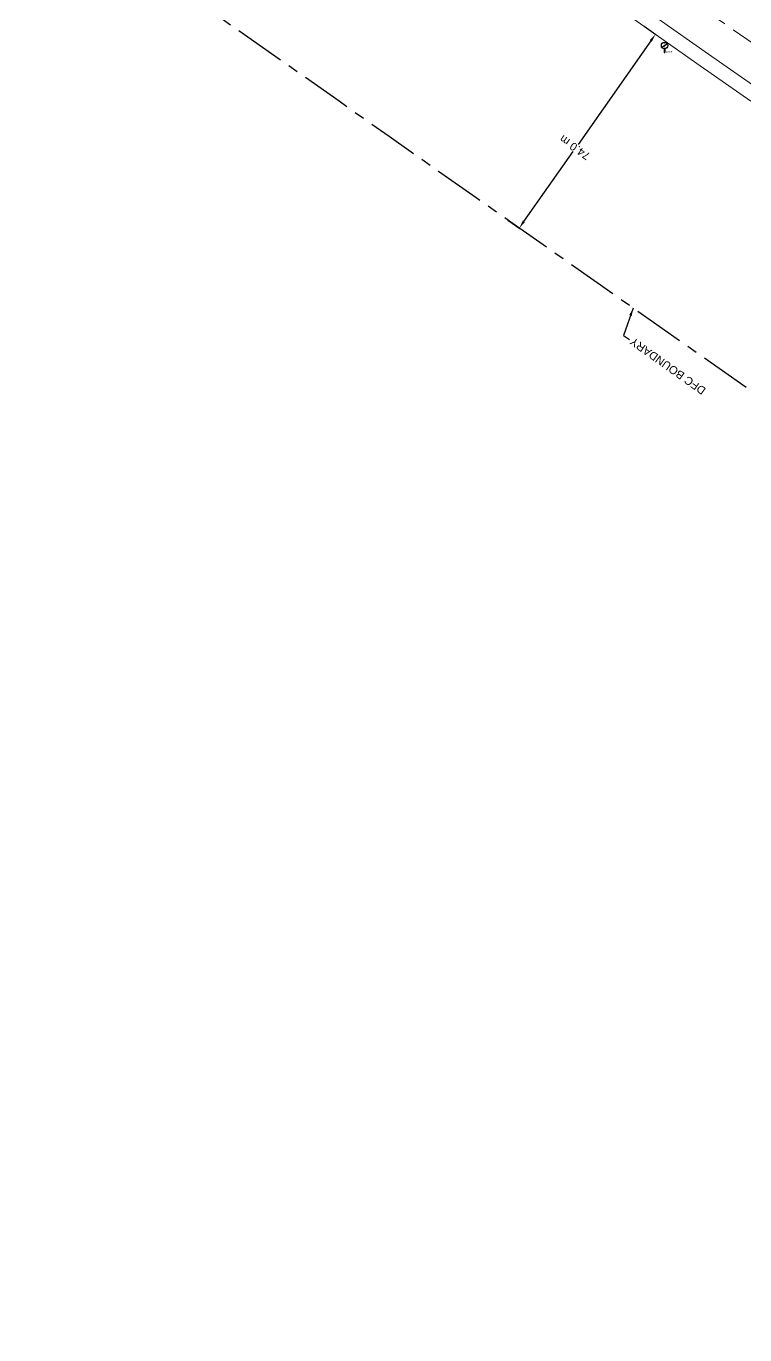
# Model space of a CAD drawing. Header units: metres. Extents: x 646303 to 662875, y 3366650 to 3378730.
# Drawn here: x 660113.3 to 660337.7, y 3368068.7 to 3368477.6 of the extents above; entities that cross this region are included whole.
import ezdxf

# ---------------------------------------------------------------- set-up
doc = ezdxf.new("R2010")
doc.units = ezdxf.units.M
doc.header["$MEASUREMENT"] = 0
doc.header["$PDMODE"] = 3
doc.header["$PDSIZE"] = 0.5
doc.linetypes.add('CENTER', pattern=[50.8, 31.75, -6.35, 6.35, -6.35])
for name, color, linetype in [('BORE', 7, 'Continuous'), ('DFCC Boundary', 6, 'CENTER'), ('T_P', 8, 'Continuous')]:
    doc.layers.add(name, color=color, linetype=linetype)
for name, color, linetype, lineweight in [('BOUNDARY DIMENTION', 10, 'Continuous', 0), ('Existing IR Track', 143, 'Continuous', 0), ('Existing Railway Boundary', 7, 'CENTER', 0)]:
    doc.layers.add(name, color=color, linetype=linetype, lineweight=lineweight)
doc.styles.add('CUT-FILL', font='cut-fill.shx', dxfattribs={"height": 2})
doc.styles.get("Standard").update_dxf_attribs({"font": 'arial.ttf'})
doc.dimstyles.new('DIM', dxfattribs={"dimtxt": 2.5, "dimasz": 2.5, "dimexe": 0.18, "dimexo": 0.0625, "dimgap": 0.09, "dimtad": 0, "dimtih": 1, "dimtoh": 1, "dimdec": 3, "dimzin": 0, "dimdsep": 46, "dimtxsty": 'Standard', "dimcen": 0.09, "dimadec": 0, "dimazin": 0, "dimtfac": 1, "dimtdec": 3, "dimtofl": 0, "dimtmove": 0, "dimatfit": 3, "dimfxl": 1, "dimtolj": 1, "dimtzin": 0, "dimarcsym": 0})
doc.dimstyles.new('ISO-25', dxfattribs={"dimtxt": 2.5, "dimasz": 2.5, "dimexe": 1.25, "dimexo": 0.625, "dimtad": 1, "dimtxsty": 'Standard', "dimcen": 2.5, "dimadec": 0, "dimazin": 0, "dimtfac": 1, "dimtmove": 0, "dimatfit": 3, "dimfxl": 1, "dimarcsym": 0})

# ---------------------------------------------------------------- blocks, each defined once
blk = doc.blocks.new('T-P')
at = {"color": 8}
for points in [[(-0.8, 1.71), (0.92, 2.73)], [(-0.78, 1.68), (0.94, 2.7)], [(0, 1.2), (0, 0)], [(0, 0), (0.15, 0)], [(0.15, 1.2), (0.15, 0)]]:
    blk.add_lwpolyline(points, dxfattribs=at)
blk.add_circle((0.08, 2.19), 1, dxfattribs=at)
at = {"color": 8, "style": 'CUT-FILL'}
for s, p in [('T', (-0.01, 2.5, 203.18)), ('P', (-0.01, 1.51, 203.18))]:
    blk.add_text(s, height=0.4, dxfattribs=at).set_placement(p)
blk = doc.blocks.new('*D1461')
at = {"layer": 'BOUNDARY DIMENTION', "color": 0, "lineweight": -2, "transparency": 16777216}
for p, q in [((662242.98, 3367093.66), (662239.54, 3367088.19)), ((662244.85, 3367095.44), (662244.16, 3367095.87)), ((662233.82, 3367079.1), (662238.08, 3367085.88)), ((662233.03, 3367076.64), (662232.33, 3367077.07))]:
    blk.add_line(p, q, dxfattribs=at)
at = {"layer": 'BOUNDARY DIMENTION', "color": 0, "transparency": 16777216}
for points in [[(662242.62, 3367093.88), (662243.33, 3367093.44), (662244.31, 3367095.78)], [(662233.46, 3367079.32), (662234.17, 3367078.87), (662232.49, 3367076.98)]]:
    blk.add_solid(points, dxfattribs=at)
at = {"layer": 'Defpoints', "color": 0, "linetype": 'Continuous', "ltscale": 0.5, "transparency": 16777216}
for p in [(647418.1, 3377902.15), (647420.31, 3377900.52), (647398.68, 3377871.33)]:
    blk.add_point(p, dxfattribs=at)
at = {"layer": 'Defpoints', "color": 0, "transparency": 16777216}
for p in [(662244.31, 3367095.78), (662244.9, 3367095.41), (662233.08, 3367076.61)]:
    blk.add_point(p, dxfattribs=at)
at = {"layer": 'DFCC Boundary', "color": 0, "linetype": 'Continuous', "lineweight": -2, "ltscale": 0.5, "transparency": 16777216}
for p, q in [((647416.61, 3377900.14), (647413.17, 3377895.5)), ((647420.26, 3377900.55), (647417.96, 3377902.26)), ((647397.96, 3377874.97), (647411.54, 3377893.3)), ((647398.63, 3377871.36), (647396.32, 3377873.07))]:
    blk.add_line(p, q, dxfattribs=at)
at = {"layer": 'DFCC Boundary', "color": 0, "linetype": 'Continuous', "ltscale": 0.5, "transparency": 16777216}
for points in [[(647416.28, 3377900.39), (647416.95, 3377899.9), (647418.1, 3377902.15)], [(647397.62, 3377875.22), (647398.29, 3377874.72), (647396.47, 3377872.96)]]:
    blk.add_solid(points, dxfattribs=at)
at = {"layer": 'BOUNDARY DIMENTION', "color": 0, "transparency": 16777216, "insert": (662238.81, 3367087.03), "char_height": 2.5, "attachment_point": 5, "rotation": 145}
blk.add_mtext('\\A1;22.208 m', dxfattribs=at)
at = {"layer": 'DFCC Boundary', "color": 0, "linetype": 'Continuous', "ltscale": 0.5, "transparency": 16777216, "insert": (647412.36, 3377894.4), "char_height": 2.5, "attachment_point": 5, "rotation": 145}
blk.add_mtext('\\A1;36.332 m', dxfattribs=at)
blk = doc.blocks.new('*D1462')
at = {"layer": 'BOUNDARY DIMENTION', "color": 0, "lineweight": -2, "transparency": 16777216}
for p, q in [((662551.8, 3366887.49), (662550.44, 3366888.48)), ((662549.11, 3366886.35), (662541.43, 3366875.79)), ((662534.84, 3366866.73), (662539.82, 3366873.58)), ((662534.58, 3366863.83), (662533.22, 3366864.82))]:
    blk.add_line(p, q, dxfattribs=at)
at = {"layer": 'BOUNDARY DIMENTION', "color": 0, "transparency": 16777216}
for points in [[(662548.78, 3366886.6), (662549.45, 3366886.11), (662550.58, 3366888.38)], [(662534.5, 3366866.98), (662535.18, 3366866.49), (662533.37, 3366864.71)]]:
    blk.add_solid(points, dxfattribs=at)
at = {"layer": 'Defpoints', "color": 0, "linetype": 'Continuous', "ltscale": 0.5, "transparency": 16777216}
for p in [(647247.45, 3378028.49), (647249.19, 3378027.21), (647225.93, 3377999.21)]:
    blk.add_point(p, dxfattribs=at)
at = {"layer": 'Defpoints', "color": 0, "transparency": 16777216}
for p in [(662551.85, 3366887.45), (662533.37, 3366864.71), (662534.63, 3366863.79)]:
    blk.add_point(p, dxfattribs=at)
at = {"layer": 'DFCC Boundary', "color": 0, "linetype": 'Continuous', "lineweight": -2, "ltscale": 0.5, "transparency": 16777216}
for p, q in [((647247.5, 3378028.45), (647249.34, 3378027.1)), ((647247.71, 3378025.19), (647242.02, 3378017.45)), ((647229.16, 3377999.94), (647240.4, 3378015.24)), ((647225.98, 3377999.17), (647227.82, 3377997.82))]:
    blk.add_line(p, q, dxfattribs=at)
at = {"layer": 'DFCC Boundary', "color": 0, "linetype": 'Continuous', "ltscale": 0.5, "transparency": 16777216}
for points in [[(647247.37, 3378025.44), (647248.05, 3378024.94), (647249.19, 3378027.21)], [(647228.82, 3378000.19), (647229.49, 3377999.7), (647227.68, 3377997.93)]]:
    blk.add_solid(points, dxfattribs=at)
at = {"layer": 'BOUNDARY DIMENTION', "color": 0, "transparency": 16777216, "insert": (662540.62, 3366874.68), "char_height": 2.5, "attachment_point": 5, "rotation": 145}
blk.add_mtext('\\A1;29.264 m', dxfattribs=at)
at = {"layer": 'DFCC Boundary', "color": 0, "linetype": 'Continuous', "ltscale": 0.5, "transparency": 16777216, "insert": (647241.21, 3378016.35), "char_height": 2.5, "attachment_point": 5, "rotation": 145}
blk.add_mtext('\\A1;36.332 m', dxfattribs=at)
blk = doc.blocks.new('*D1463')
at = {"layer": 'BOUNDARY DIMENTION', "color": 0, "lineweight": -2, "transparency": 16777216}
for p, q in [((662172.2, 3367138.17), (662169.01, 3367133.1)), ((662172.51, 3367140.93), (662173.68, 3367140.19)), ((662164.89, 3367126.55), (662167.55, 3367130.78)), ((662162.55, 3367125.07), (662163.71, 3367124.34))]:
    blk.add_line(p, q, dxfattribs=at)
at = {"layer": 'BOUNDARY DIMENTION', "color": 0, "transparency": 16777216}
for points in [[(662171.85, 3367138.39), (662172.55, 3367137.95), (662173.53, 3367140.29)], [(662164.54, 3367126.77), (662165.24, 3367126.33), (662163.56, 3367124.44)]]:
    blk.add_solid(points, dxfattribs=at)
at = {"layer": 'Defpoints', "color": 0, "linetype": 'Continuous', "ltscale": 0.5, "transparency": 16777216}
for p in [(647211.24, 3378055.28), (647211.52, 3378055.08), (647189.88, 3378025.9)]:
    blk.add_point(p, dxfattribs=at)
at = {"layer": 'Defpoints', "color": 0, "transparency": 16777216}
for p in [(662172.46, 3367140.96), (662173.53, 3367140.29), (662162.49, 3367125.11)]:
    blk.add_point(p, dxfattribs=at)
at = {"layer": 'DFCC Boundary', "color": 0, "linetype": 'Continuous', "lineweight": -2, "ltscale": 0.5, "transparency": 16777216}
for p, q in [((647211.47, 3378055.12), (647211.1, 3378055.39)), ((647209.75, 3378053.28), (647208.18, 3378051.16)), ((647191.09, 3378028.11), (647206.55, 3378048.96)), ((647189.83, 3378025.93), (647189.46, 3378026.21))]:
    blk.add_line(p, q, dxfattribs=at)
at = {"layer": 'DFCC Boundary', "color": 0, "linetype": 'Continuous', "ltscale": 0.5, "transparency": 16777216}
for points in [[(647209.42, 3378053.52), (647210.09, 3378053.03), (647211.24, 3378055.28)], [(647190.76, 3378028.36), (647191.43, 3378027.86), (647189.6, 3378026.1)]]:
    blk.add_solid(points, dxfattribs=at)
at = {"layer": 'BOUNDARY DIMENTION', "color": 0, "transparency": 16777216, "insert": (662168.28, 3367131.94), "char_height": 2.5, "attachment_point": 5, "rotation": 145}
blk.add_mtext('\\A1;18.726 m', dxfattribs=at)
at = {"layer": 'DFCC Boundary', "color": 0, "linetype": 'Continuous', "ltscale": 0.5, "transparency": 16777216, "insert": (647207.37, 3378050.06), "char_height": 2.5, "attachment_point": 5, "rotation": 145}
blk.add_mtext('\\A1;36.332 m', dxfattribs=at)
blk = doc.blocks.new('*D1890')
at = {"layer": 'Defpoints', "color": 0, "linetype": 'Continuous', "ltscale": 0.5, "transparency": 16777216}
for p in [(660306.23, 3368477.59), (660309.84, 3368475.06), (660263.71, 3368417.03)]:
    blk.add_point(p, dxfattribs=at)
at = {"layer": 'DFCC Boundary', "color": 0, "linetype": 'Continuous', "lineweight": -2, "ltscale": 0.5, "transparency": 16777216}
for p, q in [((660306.28, 3368477.56), (660309.98, 3368474.96)), ((660308.4, 3368473.02), (660285.67, 3368440.65)), ((660268.75, 3368416.55), (660284.1, 3368438.41)), ((660263.76, 3368417), (660267.46, 3368414.4))]:
    blk.add_line(p, q, dxfattribs=at)
at = {"layer": 'DFCC Boundary', "color": 0, "linetype": 'Continuous', "ltscale": 0.5, "transparency": 16777216}
for points in [[(660308.06, 3368473.26), (660308.74, 3368472.78), (660309.84, 3368475.06)], [(660268.41, 3368416.79), (660269.09, 3368416.31), (660267.31, 3368414.5)]]:
    blk.add_solid(points, dxfattribs=at)
at = {"layer": 'DFCC Boundary', "color": 0, "linetype": 'Continuous', "ltscale": 0.5, "transparency": 16777216, "insert": (660284.66, 3368439.68), "char_height": 2.5, "attachment_point": 5, "rotation": 145}
blk.add_mtext('\\A1;74.0 m', dxfattribs=at)

msp = doc.modelspace()

# ---------------------------------------------------------------- linework, layer by layer
at = {"layer": 'DFCC Boundary', "ltscale": 0.5, "flags": 128}
msp.add_lwpolyline([(662565.6431, 3366842.0459), (662548.217, 3366854.2838), (662532.9064, 3366864.9999), (662517.5595, 3366875.7415), (662503.9915, 3366885.2805), (662490.4749, 3366894.7833), (662474.3945, 3366906.0736), (662458.24, 3366917.4159), (662441.4584, 3366929.1606), (662424.5366, 3366941.0035), (662407.7649, 3366952.7786), (662401.9048, 3366956.8928), (662320.9687, 3367015.5234), (662173.0911, 3367118.297), (662018.0169, 3367217.942), (662022.9408, 3367225.2355), (661945.6773, 3367280.5926), (661744.5178, 3367412.7853), (661728.4159, 3367389.8783), (661409.5023, 3367613.7762), (661431.3001, 3367645.1669), (661427.7408, 3367647.6718), (661418.8583, 3367653.9104), (661409.9095, 3367660.1956), (661395.2505, 3367670.5394), (661384.8196, 3367677.9127), (661375.1078, 3367684.7268), (661367.5374, 3367690.0517), (661358.0886, 3367696.6907), (661348.6239, 3367703.3322), (661344.5162, 3367706.2202), (661344.9668, 3367706.8618), (661335.3627, 3367713.6144), (661327.3851, 3367719.2077), (661318.2791, 3367725.5812), (661309.8813, 3367731.4842), (661284.4315, 3367749.4044), (661267.3402, 3367761.4491), (661243.4783, 3367778.4888), (661216.7453, 3367741.0546), (661213.241, 3367743.5572), (661195.5836, 3367756.6071), (661177.9702, 3367769.626), (661156.4467, 3367785.8356), (661148.0607, 3367792.1995), (661133.6905, 3367803.0041), (661119.5191, 3367813.6733), (661105.6946, 3367823.9215), (661093.9054, 3367832.6241), (661077.5228, 3367844.5054), (661061.2799, 3367856.285), (661045.32, 3367867.5775), (661029.0726, 3367879.0734), (661013.2584, 3367890.1762), (660997.2782, 3367901.3956), (660980.9788, 3367912.8451), (660964.6327, 3367924.3276), (660947.3461, 3367936.4864), (660930.1333, 3367948.5934), (660912.5707, 3367960.9093), (660894.9306, 3367973.2796), (660877.6422, 3367985.4277), (660860.2634, 3367997.6393), (660842.9781, 3368009.8166), (660825.4983, 3368022.131), (660811.339, 3368032.2028), (660797.4119, 3368042.1094), (660782.5128, 3368052.5993), (660767.4808, 3368063.1827), (660751.0012, 3368074.7254), (660734.3125, 3368086.4147), (660719.3275, 3368096.9585), (660704.3795, 3368107.4761), (660688.7093, 3368118.477), (660672.9397, 3368129.5475), (660655.797, 3368141.5941), (660638.5652, 3368153.7032), (660622.8618, 3368164.7374), (660607.1396, 3368175.7847), (660591.9852, 3368186.3839), (660576.7315, 3368197.0526), (660560.3095, 3368208.6108), (660544.116, 3368220.0082), (660528.3397, 3368231.0748), (660512.5414, 3368242.1568), (660497.4509, 3368252.7533), (660482.4222, 3368263.3065), (660466.968, 3368274.1704), (660451.6169, 3368284.9618), (660435.5277, 3368296.2674), (660419.4587, 3368307.5588), (660403.2343, 3368318.9753), (660387.0692, 3368330.3501), (660371.9016, 3368340.9863), (660362.0092, 3368347.9233), (660341.7308, 3368362.192), (660326.8725, 3368372.6492), (660312.0627, 3368383.0453), (660297.0115, 3368393.6109), (660281.2321, 3368404.7091), (660265.4328, 3368415.8212), (660253.8818, 3368423.9326), (660242.0763, 3368432.2231), (660226.6332, 3368443.1155), (660211.0272, 3368454.1226), (660195.2302, 3368465.2236), (660179.3654, 3368476.3723), (660162.5154, 3368488.1794), (660145.4635, 3368500.1281), (660129.3603, 3368511.4565), (660113.1961, 3368522.8278), (660097.2382, 3368534.0507), (660081.2523, 3368545.2932), (660064.458, 3368557.1251), (660047.7677, 3368568.8837), (660032.4691, 3368579.6352), (660017.2758, 3368590.3126), (660000.1632, 3368602.3052), (659983.0731, 3368614.282), (659967.2319, 3368625.4031), (659951.3427, 3368636.5582), (659932.0647, 3368650.1756), (659913.1258, 3368663.5536), (659898.2493, 3368674.0163), (659881.7667, 3368685.6055), (659866.0047, 3368696.7435), (659850.3373, 3368707.8146), (659834.6333, 3368718.8575), (659818.6461, 3368730.0995), (659804.3398, 3368740.181), (659789.9481, 3368750.3227), (659772.9194, 3368762.3136), (659755.8766, 3368774.3145), (659741.0752, 3368784.7603), (659726.3396, 3368795.1596), (659712.011, 3368805.2432), (659697.6029, 3368815.3827), (659684.3535, 3368824.7302), (659671.1528, 3368834.0432), (659654.2885, 3368845.8933), (659636.8714, 3368858.1319), (659622.1467, 3368868.7872), (659608.2832, 3368878.8192), (659592.7424, 3368889.7844), (659576.9096, 3368900.9551), (659562.5868, 3368911.0537), (659553.5917, 3368917.3959), (659534.7433, 3368930.6917), (659521.2685, 3368940.2021), (659508.0292, 3368949.5538), (659494.8098, 3368958.8914), (659481.3273, 3368968.4018), (659467.9498, 3368977.8382), (659454.4923, 3368987.2582), (659440.7837, 3368996.854), (659425.5597, 3369007.614), (659410.0492, 3369018.5753), (659397.5675, 3369027.3641), (659384.5623, 3369036.5214), (659370.5054, 3369046.4276), (659356.4132, 3369056.3585), (659342.3201, 3369066.3092), (659331.8447, 3369073.7055), (659314.7098, 3369085.825), (659301.2296, 3369095.3614), (659287.1805, 3369105.2924), (659273.0852, 3369115.2561), (659259.8762, 3369124.5882), (659246.575, 3369133.9855), (659233.3676, 3369143.319), (659220.1207, 3369152.6803), (659206.3404, 3369162.3938), (659192.4106, 3369172.2127), (659178.3672, 3369182.1367), (659164.3785, 3369192.022), (659162.9385, 3369193.0388), (659183.6795, 3369222.4635), (659172.119, 3369230.6258), (659159.1298, 3369239.7969), (659148.6068, 3369247.2055), (659138.0069, 3369254.6684), (659119.1994, 3369267.9214), (659100.365, 3369281.1933), (659085.533, 3369291.6533), (659070.676, 3369302.1309), (659061.4534, 3369308.6334), (659052.1019, 3369315.2268), (659038.8969, 3369324.5617), (659025.7603, 3369333.8483), (659012.2746, 3369343.3047), (659000.2935, 3369351.7058), (658985.7542, 3369361.9126), (658972.701, 3369371.0824), (658959.9309, 3369380.1093), (658947.2513, 3369389.0721), (658932.3759, 3369399.5827), (658921.8345, 3369407.031), (658905.9406, 3369418.2511), (658894.3687, 3369426.4196), (658881.1048, 3369435.7663), (658867.8714, 3369445.0915), (658853.3089, 3369455.3761), (658838.9326, 3369465.5292), (658823.5657, 3369476.1988), (658807.8953, 3369487.0791), (658792.9935, 3369497.6726), (658789.1301, 3369500.4191), (658764.5252, 3369517.7675), (658750.6615, 3369527.5465), (658735.8772, 3369537.9899), (658721.0329, 3369548.4756), (658706.8044, 3369558.4963), (658692.4812, 3369568.5836), (658679.0099, 3369578.0951), (658665.5152, 3369587.6232), (658651.2818, 3369597.6569), (658636.9905, 3369607.7316), (658622.1701, 3369618.1873), (658607.4224, 3369628.5918), (658593.6263, 3369638.3112), (658579.8399, 3369648.0238), (658566.1309, 3369657.6871), (658552.3621, 3369667.3926), (658537.8692, 3369677.626), (658523.3279, 3369687.8934), (658509.6438, 3369697.5459), (658495.8531, 3369707.2734), (658481.9269, 3369717.1048), (658467.9459, 3369726.9748), (658454.4251, 3369736.5125), (658440.9599, 3369746.011), (658427.1565, 3369755.7285), (658413.3787, 3369765.428), (658398.646, 3369775.8103), (658383.9067, 3369786.1972), (658371.4552, 3369794.9743), (658359.0483, 3369803.72), (658345.546, 3369813.2195), (658332.0048, 3369822.7464), (658318.5168, 3369832.2514), (658305.0219, 3369841.7615), (658291.2617, 3369851.4373), (658277.4987, 3369861.115), (658264.1625, 3369870.4871), (658250.7424, 3369879.918), (658237.5823, 3369889.1736), (658224.3865, 3369898.4543), (658209.4318, 3369909.0033), (658194.5636, 3369919.4914), (658180.151, 3369929.6325), (658165.7287, 3369939.7804), (658156.9292, 3369945.9856), (658133.9487, 3369962.1448), (658109.9616, 3369979.0407), (658086.1386, 3369995.8212), (658069.4823, 3370007.553), (658052.6981, 3370019.3752), (658033.9581, 3370032.6043), (658015.0826, 3370045.9289), (657994.939, 3370060.1316), (657974.6985, 3370074.4026), (657960.2252, 3370084.5842), (657945.643, 3370094.8424), (657928.629, 3370106.7917), (657911.5911, 3370118.7415), (657890.9691, 3370133.2895), (657870.7134, 3370147.5792), (657850.3966, 3370161.8284), (657830.1146, 3370176.0529), (657812.1714, 3370188.7253), (657794.2418, 3370201.388), (657775.9501, 3370214.2546), (657757.6685, 3370227.1142), (657736.4935, 3370242.019), (657715.8063, 3370256.5806), (657697.09, 3370269.7238), (657676.8418, 3370283.9453), (657670.0518, 3370288.7482), (657661.5164, 3370294.7857), (657642.367, 3370308.2307), (657623.1765, 3370321.7045), (657605.0199, 3370334.4839), (657586.8248, 3370347.2905), (657568.2781, 3370360.3555), (657549.69, 3370373.4497), (657534.1551, 3370384.3835), (657518.595, 3370395.335), (657503.5822, 3370405.9238), (657488.6113, 3370416.483), (657477.4694, 3370424.3177), (657456.7199, 3370394.899), (657452.1854, 3370398.0875), (657436.4649, 3370409.1418), (657420.2829, 3370420.542), (657404.1975, 3370431.8742), (657387.5582, 3370443.5761), (657370.8643, 3370455.3165), (657356.3586, 3370465.5498), (657342.0257, 3370475.6612), (657334.1018, 3370481.2282), (657342.1648, 3370492.6732), (657327.3432, 3370503.0861), (657304.5869, 3370519.0736), (657286.4992, 3370531.7939), (657268.5013, 3370544.451), (657251.4778, 3370556.4153), (657234.5183, 3370568.3346), (657219.7856, 3370578.7204), (657205.1604, 3370589.0304), (657189.9505, 3370599.7163), (657174.7446, 3370610.3994), (657157.229, 3370622.7139), (657139.8436, 3370634.9368), (657122.2775, 3370647.282), (657104.8724, 3370659.514), (657088.6726, 3370670.9041), (657072.3463, 3370682.3832), (657052.4463, 3370696.3561), (657032.2468, 3370710.5392), (657017.2111, 3370721.1335), (657002.3465, 3370731.6074), (656985.5169, 3370743.3847), (656968.6279, 3370755.2036), (656952.6202, 3370766.4469), (656936.5129, 3370777.7603), (656917.7376, 3370790.961), (656898.7021, 3370804.3447), (656880.5471, 3370817.1216), (656862.3859, 3370829.9029), (656845.3825, 3370841.8619), (656828.6857, 3370853.6052), (656810.2968, 3370866.5434), (656792.0928, 3370879.3517), (656770.106, 3370894.8035), (656748.097, 3370910.271), (656728.4902, 3370924.0664), (656709.0221, 3370937.7643), (656692.8289, 3370949.1481), (656676.4723, 3370960.6469), (656657.4402, 3370974.0598), (656638.281, 3370987.5622), (656621.3401, 3370999.4861), (656604.5392, 3371011.3113), (656585.7485, 3371024.5046), (656566.9099, 3371037.7317), (656537.298, 3371058.585), (656532.701, 3371052.0376), (656368.7794, 3371159.4659), (656280.7288, 3371198.5806), (656189.7218, 3371230.5142), (656096.9021, 3371265.9123), (656004.8733, 3371310.8246), (655917.3616, 3371369.3401), (655838.0052, 3371438.656), (655768.8371, 3371518.5854), (655712.6719, 3371608.6179), (655647.9895, 3371736.3311)], dxfattribs=at)
at = {"layer": 'Existing IR Track', "flags": 128}
for points in [[(660296.4097, 3368484.4914), (660307.9591, 3368476.3813), (660323.8036, 3368465.2373), (660339.583, 3368454.1392)], [(660310.714, 3368479.8381), (660326.3695, 3368468.8783), (660342.5065, 3368457.581)]]:
    msp.add_lwpolyline(points, dxfattribs=at)
at = {"layer": 'Existing Railway Boundary', "ltscale": 0.5, "flags": 128}
msp.add_lwpolyline([(661261.7891, 3367825.266), (661056.265, 3367974.075), (660993.301, 3368017.793), (660936.05, 3368056.271), (660878.069, 3368096.898), (660619.115, 3368276.641), (660585.57, 3368300.327), (660527.021, 3368341.267), (660475.796, 3368378.834), (660472.525, 3368381.207), (660354.292, 3368462.605), (660294.488, 3368503.833), (660263.456, 3368528.086), (660239.049, 3368541.658), (660181.559, 3368585.221), (660122.552, 3368626.428), (660067.615, 3368665.39), (660038.774, 3368685.67), (660013.248, 3368703.186), (659738.162, 3368894.558), (659689.517, 3368933.836), (659629.745, 3368974.06), (659574.708, 3369013.277), (659518.309, 3369050.492), (659464.579, 3369090.051), (659349.668, 3369170.723), (659290.065, 3369211.752), (659242.569, 3369244.656), (659188.19, 3369284.473), (659129.796, 3369327.676), (659081.69, 3369359.821), (659031.063, 3369397.024), (658979.264, 3369433.353), (658865.974, 3369516.982), (658811.255, 3369554.498), (658751.073, 3369594.048), (658694.993, 3369631.12), (658636.558, 3369673.911), (658584.848, 3369710.307), (658526.088, 3369751.867), (658475.026, 3369788.399), (658415.871, 3369829.614), (658358.4433, 3369870.2353), (658365.6376, 3369880.8523), (658315.7686, 3369914.6449), (658262.4534, 3369951.1191), (658207.5898, 3369987.2088), (658170.1377, 3370012.0734), (658163.95, 3370016.0498), (658153.8737, 3370024.2065), (658103.11, 3370064.883), (658050.4836, 3370102.7082), (658036.3757, 3370112.9363)], dxfattribs=at)

# ---------------------------------------------------------------- block references
at = {"layer": 'BORE', "linetype": 'Continuous'}
msp.add_blockref('T-P', (660312.599, 3368469.347, 270.05), dxfattribs=at)

# ---------------------------------------------------------------- texts
at = {"layer": 'DFCC Boundary', "linetype": 'Continuous', "ltscale": 5}
msp.add_text('DFC BOUNDARY', height=2.5, rotation=144.612954, dxfattribs=at).set_placement((660325.8104, 3368364.3075))
at = {"layer": 'T_P'}
msp.add_text('CSBT/P', height=0.5, dxfattribs=at).set_placement((660312.599, 3368469.347, 270.05))

# ---------------------------------------------------------------- dimensions: what is measured, and where the dimension line sits
at = {"layer": 'BOUNDARY DIMENTION'}
for base, p1, p2, angle, picture, middle in [((662173.529, 3367140.2883), (662162.4923, 3367125.1074), (662172.4611, 3367140.9598), 57.836172, '*D1463', (662168.2806, 3367131.9424)), ((662533.3681, 3366864.7117), (662551.8505, 3366887.4548), (662534.6347, 3366863.7903), 233.96428, '*D1462', (662540.6227, 3366874.6837)), ((662244.3078, 3367095.7789), (662233.0795, 3367076.6056), (662244.9018, 3367095.4054), 57.836172, '*D1461', (662238.8082, 3367087.0333))]:
    dim = msp.add_linear_dim(base=base, p1=p1, p2=p2, angle=angle, dimstyle='DIM', override={"dimpost": ' m'}, dxfattribs=at)
    dim.commit()
    dim.dimension.update_dxf_attribs({"geometry": picture, "text_midpoint": middle, "dimtype": 129, "text_rotation": 145})
at = {"layer": 'DFCC Boundary', "linetype": 'Continuous', "ltscale": 0.5}
dim = msp.add_linear_dim(base=(660309.8362, 3368475.0632), p1=(660263.7072, 3368417.033), p2=(660306.2334, 3368477.5931), angle=54.922866, dimstyle='DIM', override={"dimdec": 1, "dimpost": ' m', "dimtmove": 2}, dxfattribs=at)
dim.commit()
dim.dimension.update_dxf_attribs({"geometry": '*D1890', "text_midpoint": (660284.6588, 3368439.6837), "dimtype": 129, "text_rotation": 145})

# ---------------------------------------------------------------- leaders
at = {"layer": 'DFCC Boundary', "linetype": 'Continuous', "lineweight": 0, "ltscale": 5}
msp.add_leader([(660302.8638, 3368389.5027), (660299.8522, 3368380.9927), (660301.7193, 3368379.6744)], dimstyle='ISO-25', override={"dimtxt": 0.5, "dimtad": 0}, dxfattribs=at)

doc.saveas('drawing.dxf')
